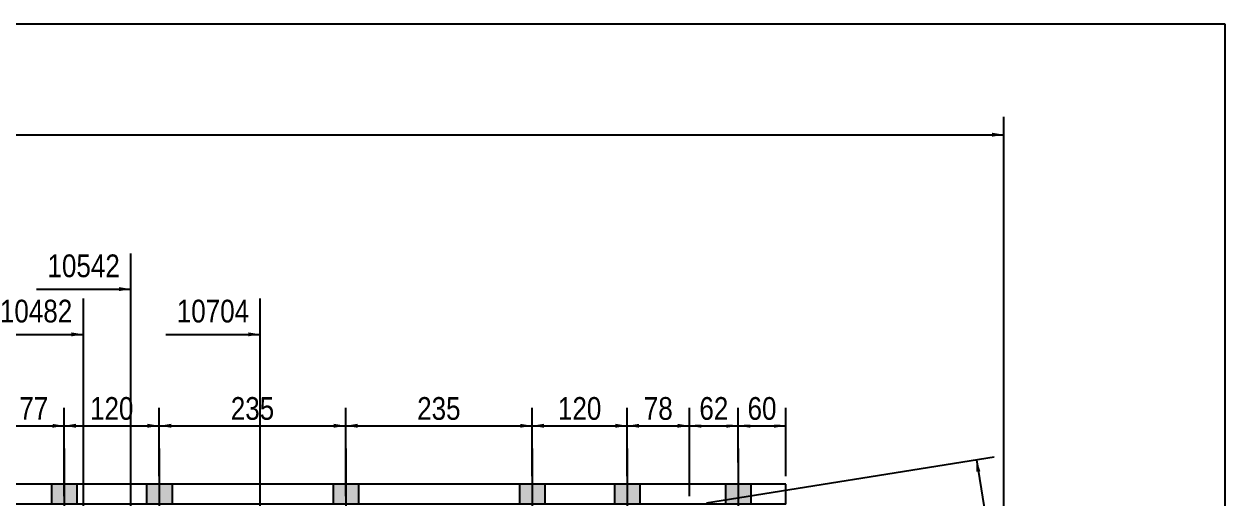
# Model space of a CAD drawing. Header units: millimetres. Extents: x -335 to 77, y -157 to 130.
# Drawn here: x -74.3 to 77.1, y 70.6 to 130.3 of the extents above; entities that cross this region are included whole.
import ezdxf

# ---------------------------------------------------------------- set-up
doc = ezdxf.new("R2010")
doc.units = ezdxf.units.MM
doc.linetypes.add('DXK_LINE_DOT1', pattern=[1.8814, 0.9407, -0.9407])
doc.styles.add('Arial Narrow', font='ARIALN.TTF', dxfattribs={"height": 0.2})

# ---------------------------------------------------------------- blocks, each defined once
blk = doc.blocks.new('Unknown-623345191-1210')
at = {"color": 5, "linetype": 'Continuous'}
for p, q in [((77.13, 130.27), (-332.87, 130.27)), ((77.13, -156.73), (77.13, 130.27))]:
    blk.add_line(p, q, dxfattribs=at)
blk = doc.blocks.new('Part-623345191-3368 - 1502')
at = {"color": 2, "linetype": 'Continuous'}
for p, q in [((21.76, 72.33), (-88.24, 72.33)), ((-88.24, 72.33), (-88.24, 69.83)), ((21.76, 69.83), (21.76, 72.33)), ((-88.24, 69.83), (-76.89, 69.83)), ((21.76, 69.83), (-75.89, 69.83))]:
    blk.add_line(p, q, dxfattribs=at)
at = {"color": 7, "linetype": 'DXK_LINE_DOT1'}
blk.add_line((-75.89, 69.83), (-76.89, 69.83), dxfattribs=at)
blk = doc.blocks.new('Bolt-623345191-3403 - 1502')
at = {"linetype": 'Continuous'}
for points in [[(-80.64, 72.33), (-83.84, 72.33), (-83.84, 69.83), (-80.64, 69.83)], [(-80.64, 72.33), (-83.84, 72.33), (-83.84, 69.83), (-80.64, 69.83)], [(-67.64, 72.33), (-70.84, 72.33), (-70.84, 69.83), (-67.64, 69.83)], [(-67.64, 72.33), (-70.84, 72.33), (-70.84, 69.83), (-67.64, 69.83)], [(-55.64, 72.33), (-58.84, 72.33), (-58.84, 69.83), (-55.64, 69.83)], [(-55.64, 72.33), (-58.84, 72.33), (-58.84, 69.83), (-55.64, 69.83)], [(-32.14, 72.33), (-35.34, 72.33), (-35.34, 69.83), (-32.14, 69.83)], [(-32.14, 72.33), (-35.34, 72.33), (-35.34, 69.83), (-32.14, 69.83)], [(-8.64, 72.33), (-11.84, 72.33), (-11.84, 69.83), (-8.64, 69.83)], [(-8.64, 72.33), (-11.84, 72.33), (-11.84, 69.83), (-8.64, 69.83)], [(3.36, 72.33), (0.16, 72.33), (0.16, 69.83), (3.36, 69.83)], [(3.36, 72.33), (0.16, 72.33), (0.16, 69.83), (3.36, 69.83)], [(17.36, 72.33), (14.16, 72.33), (14.16, 69.83), (17.36, 69.83)], [(17.36, 72.33), (14.16, 72.33), (14.16, 69.83), (17.36, 69.83)]]:
    blk.add_hatch(color=3, dxfattribs=at).paths.add_polyline_path(points)
at = {"color": 3, "linetype": 'Continuous'}
for p, q in [((-82.24, 76.8), (-82.24, 64.83)), ((-82.24, 76.8), (-82.24, 64.83)), ((-69.24, 76.8), (-69.24, 64.83)), ((-69.24, 76.8), (-69.24, 64.83)), ((-57.24, 76.8), (-57.24, 64.83)), ((-57.24, 76.8), (-57.24, 64.83)), ((-33.74, 76.8), (-33.74, 64.83)), ((-33.74, 76.8), (-33.74, 64.83)), ((-10.24, 76.8), (-10.24, 64.83)), ((-10.24, 76.8), (-10.24, 64.83)), ((1.76, 76.8), (1.76, 64.83)), ((1.76, 76.8), (1.76, 64.83)), ((15.76, 76.8), (15.76, 64.83)), ((15.76, 76.8), (15.76, 64.83)), ((-83.84, 72.33), (-83.84, 69.83)), ((-83.84, 72.33), (-83.84, 69.83)), ((-80.64, 72.33), (-80.64, 69.83)), ((-80.64, 72.33), (-80.64, 69.83)), ((-70.84, 72.33), (-70.84, 69.83)), ((-70.84, 72.33), (-70.84, 69.83)), ((-67.64, 72.33), (-67.64, 69.83)), ((-67.64, 72.33), (-67.64, 69.83)), ((-58.84, 72.33), (-58.84, 69.83)), ((-58.84, 72.33), (-58.84, 69.83)), ((-55.64, 72.33), (-55.64, 69.83)), ((-55.64, 72.33), (-55.64, 69.83)), ((-35.34, 72.33), (-35.34, 69.83)), ((-35.34, 72.33), (-35.34, 69.83)), ((-32.14, 72.33), (-32.14, 69.83)), ((-32.14, 72.33), (-32.14, 69.83)), ((-11.84, 72.33), (-11.84, 69.83)), ((-11.84, 72.33), (-11.84, 69.83)), ((-8.64, 72.33), (-8.64, 69.83)), ((-8.64, 72.33), (-8.64, 69.83)), ((0.16, 72.33), (0.16, 69.83)), ((0.16, 72.33), (0.16, 69.83)), ((3.36, 72.33), (3.36, 69.83)), ((3.36, 72.33), (3.36, 69.83)), ((14.16, 72.33), (14.16, 69.83)), ((14.16, 72.33), (14.16, 69.83)), ((17.36, 72.33), (17.36, 69.83)), ((17.36, 72.33), (17.36, 69.83))]:
    blk.add_line(p, q, dxfattribs=at)
blk = doc.blocks.new('StraightDimension-623345191-6256 - 1502')
at = {"linetype": 'Continuous'}
for points in [[(-55.74, 79.43), (-57.24, 79.68), (-55.74, 79.93)], [(-35.24, 79.93), (-33.74, 79.68), (-35.24, 79.43)]]:
    blk.add_hatch(color=7, dxfattribs=at).paths.add_polyline_path(points)
at = {"color": 7, "linetype": 'Continuous'}
for p, q in [((-57.24, 73.33), (-57.24, 81.93)), ((-33.74, 70.83), (-33.74, 81.93)), ((-57.24, 79.68), (-33.74, 79.68))]:
    blk.add_line(p, q, dxfattribs=at)
at = {"color": 0}
blk.add_wipeout([(-42.15, 79.83), (-42.15, 84.03), (-48.83, 84.03), (-48.83, 79.83)], dxfattribs=at)
at = {"color": 3, "style": 'Arial Narrow'}
blk.add_text('235', height=2.863, dxfattribs=at).set_placement((-48.23, 80.43))
blk = doc.blocks.new('StraightDimension-623345191-6252 - 1502')
at = {"linetype": 'Continuous'}
for points in [[(11.09, 79.43), (9.59, 79.68), (11.09, 79.93)], [(14.26, 79.93), (15.76, 79.68), (14.26, 79.43)]]:
    blk.add_hatch(color=7, dxfattribs=at).paths.add_polyline_path(points)
at = {"color": 7, "linetype": 'Continuous'}
for p, q in [((9.59, 70.83), (9.59, 81.93)), ((15.76, 75.07), (15.76, 81.93)), ((9.59, 79.68), (15.76, 79.68))]:
    blk.add_line(p, q, dxfattribs=at)
at = {"color": 0}
blk.add_wipeout([(15.1, 79.83), (15.1, 84.03), (10.25, 84.03), (10.25, 79.83)], dxfattribs=at)
at = {"color": 3, "style": 'Arial Narrow'}
blk.add_text('62', height=2.863, dxfattribs=at).set_placement((10.85, 80.43))
blk = doc.blocks.new('StraightDimension-623345191-5340 - 1502')
at = {"linetype": 'Continuous'}
for points in [[(45.78, 73.88), (45.8, 75.4), (46.28, 73.95)], [(51.63, 40.33), (51.61, 38.81), (51.13, 40.25)]]:
    blk.add_hatch(color=7, dxfattribs=at).paths.add_polyline_path(points)
at = {"color": 7, "linetype": 'Continuous'}
for p, q in [((11.76, 69.98), (48.02, 75.75)), ((45.8, 75.4), (51.61, 38.81)), ((17.58, 33.4), (53.84, 39.16))]:
    blk.add_line(p, q, dxfattribs=at)
at = {"color": 0}
blk.add_wipeout([(49.38, 53.83), (53.53, 54.48), (52.48, 61.09), (48.33, 60.43)], dxfattribs=at)
at = {"color": 3, "style": 'Arial Narrow'}
blk.add_text('370', height=2.863, rotation=-80.9647, dxfattribs=at).set_placement((49.02, 59.93))
blk = doc.blocks.new('StraightDimension-623345191-6258 - 1502')
at = {"linetype": 'Continuous'}
for points in [[(-75.39, 79.43), (-76.89, 79.68), (-75.39, 79.93)], [(-70.74, 79.93), (-69.24, 79.68), (-70.74, 79.43)]]:
    blk.add_hatch(color=7, dxfattribs=at).paths.add_polyline_path(points)
at = {"color": 7, "linetype": 'Continuous'}
for p, q in [((-76.89, 70.83), (-76.89, 81.93)), ((-69.24, 70.83), (-69.24, 81.93)), ((-76.89, 79.68), (-69.24, 79.68))]:
    blk.add_line(p, q, dxfattribs=at)
at = {"color": 0}
blk.add_wipeout([(-70.63, 79.83), (-70.63, 84.03), (-75.49, 84.03), (-75.49, 79.83)], dxfattribs=at)
at = {"color": 3, "style": 'Arial Narrow'}
blk.add_text('77', height=2.863, dxfattribs=at).set_placement((-74.89, 80.43))
blk = doc.blocks.new('StraightDimension-623345191-6251 - 1502')
at = {"linetype": 'Continuous'}
for points in [[(17.26, 79.43), (15.76, 79.68), (17.26, 79.93)], [(20.26, 79.93), (21.76, 79.68), (20.26, 79.43)]]:
    blk.add_hatch(color=7, dxfattribs=at).paths.add_polyline_path(points)
at = {"color": 7, "linetype": 'Continuous'}
for p, q in [((15.76, 75.07), (15.76, 81.93)), ((21.76, 73.33), (21.76, 81.93)), ((15.76, 79.68), (21.76, 79.68))]:
    blk.add_line(p, q, dxfattribs=at)
at = {"color": 0}
blk.add_wipeout([(21.19, 79.83), (21.19, 84.03), (16.33, 84.03), (16.33, 79.83)], dxfattribs=at)
at = {"color": 3, "style": 'Arial Narrow'}
blk.add_text('60', height=2.863, dxfattribs=at).set_placement((16.93, 80.43))
blk = doc.blocks.new('StraightDimension-623345191-6253 - 1502')
at = {"linetype": 'Continuous'}
for points in [[(3.26, 79.43), (1.76, 79.68), (3.26, 79.93)], [(8.09, 79.93), (9.59, 79.68), (8.09, 79.43)]]:
    blk.add_hatch(color=7, dxfattribs=at).paths.add_polyline_path(points)
at = {"color": 7, "linetype": 'Continuous'}
for p, q in [((1.76, 73.33), (1.76, 81.93)), ((9.59, 70.83), (9.59, 81.93)), ((1.76, 79.68), (9.59, 79.68))]:
    blk.add_line(p, q, dxfattribs=at)
at = {"color": 0}
blk.add_wipeout([(8.1, 79.83), (8.1, 84.03), (3.25, 84.03), (3.25, 79.83)], dxfattribs=at)
at = {"color": 3, "style": 'Arial Narrow'}
blk.add_text('78', height=2.863, dxfattribs=at).set_placement((3.85, 80.43))
blk = doc.blocks.new('StraightDimension-623345191-6254 - 1502')
at = {"linetype": 'Continuous'}
for points in [[(-8.74, 79.43), (-10.24, 79.68), (-8.74, 79.93)], [(0.26, 79.93), (1.76, 79.68), (0.26, 79.43)]]:
    blk.add_hatch(color=7, dxfattribs=at).paths.add_polyline_path(points)
at = {"color": 7, "linetype": 'Continuous'}
for p, q in [((-10.24, 73.33), (-10.24, 81.93)), ((1.76, 73.33), (1.76, 81.93)), ((-10.24, 79.68), (1.76, 79.68))]:
    blk.add_line(p, q, dxfattribs=at)
at = {"color": 0}
blk.add_wipeout([(-0.9, 79.83), (-0.9, 84.03), (-7.58, 84.03), (-7.58, 79.83)], dxfattribs=at)
at = {"color": 3, "style": 'Arial Narrow'}
blk.add_text('120', height=2.863, dxfattribs=at).set_placement((-6.98, 80.43))
blk = doc.blocks.new('StraightDimension-623345191-6255 - 1502')
at = {"linetype": 'Continuous'}
for points in [[(-32.24, 79.43), (-33.74, 79.68), (-32.24, 79.93)], [(-11.74, 79.93), (-10.24, 79.68), (-11.74, 79.43)]]:
    blk.add_hatch(color=7, dxfattribs=at).paths.add_polyline_path(points)
at = {"color": 7, "linetype": 'Continuous'}
for p, q in [((-33.74, 70.83), (-33.74, 81.93)), ((-10.24, 73.33), (-10.24, 81.93)), ((-33.74, 79.68), (-10.24, 79.68))]:
    blk.add_line(p, q, dxfattribs=at)
at = {"color": 0}
blk.add_wipeout([(-18.65, 79.83), (-18.65, 84.03), (-25.33, 84.03), (-25.33, 79.83)], dxfattribs=at)
at = {"color": 3, "style": 'Arial Narrow'}
blk.add_text('235', height=2.863, dxfattribs=at).set_placement((-24.73, 80.43))
blk = doc.blocks.new('StraightDimension-623345191-6257 - 1502')
at = {"linetype": 'Continuous'}
for points in [[(-67.74, 79.43), (-69.24, 79.68), (-67.74, 79.93)], [(-58.74, 79.93), (-57.24, 79.68), (-58.74, 79.43)]]:
    blk.add_hatch(color=7, dxfattribs=at).paths.add_polyline_path(points)
at = {"color": 7, "linetype": 'Continuous'}
for p, q in [((-69.24, 70.83), (-69.24, 81.93)), ((-57.24, 73.33), (-57.24, 81.93)), ((-69.24, 79.68), (-57.24, 79.68))]:
    blk.add_line(p, q, dxfattribs=at)
at = {"color": 0}
blk.add_wipeout([(-59.9, 79.83), (-59.9, 84.03), (-66.58, 84.03), (-66.58, 79.83)], dxfattribs=at)
at = {"color": 3, "style": 'Arial Narrow'}
blk.add_text('120', height=2.863, dxfattribs=at).set_placement((-65.98, 80.43))
blk = doc.blocks.new('StraightDimension-623345191-6804 - 1502')
at = {"linetype": 'Continuous'}
blk.add_hatch(color=7, dxfattribs=at).paths.add_polyline_path([(-46.03, 91.44), (-44.53, 91.19), (-46.03, 90.94)])
at = {"color": 7, "linetype": 'Continuous'}
for p, q in [((-44.53, 52.33), (-44.53, 95.69)), ((-56.42, 91.19), (-44.53, 91.19))]:
    blk.add_line(p, q, dxfattribs=at)
at = {"color": 0}
blk.add_wipeout([(-45.3, 92.09), (-45.3, 96.29), (-55.64, 96.29), (-55.64, 92.09)], dxfattribs=at)
at = {"color": 3, "style": 'Arial Narrow'}
blk.add_text('10704', height=2.863, dxfattribs=at).set_placement((-55.04, 92.69))
blk = doc.blocks.new('StraightDimension-623345191-6805 - 1502')
at = {"linetype": 'Continuous'}
blk.add_hatch(color=7, dxfattribs=at).paths.add_polyline_path([(-62.32, 97.14), (-60.82, 96.89), (-62.32, 96.64)])
at = {"color": 7, "linetype": 'Continuous'}
for p, q in [((-60.82, 1.83), (-60.82, 101.39)), ((-72.71, 96.89), (-60.82, 96.89))]:
    blk.add_line(p, q, dxfattribs=at)
at = {"color": 0}
blk.add_wipeout([(-61.6, 97.79), (-61.6, 101.99), (-71.94, 101.99), (-71.94, 97.79)], dxfattribs=at)
at = {"color": 3, "style": 'Arial Narrow'}
blk.add_text('10542', height=2.863, dxfattribs=at).set_placement((-71.34, 98.39))
blk = doc.blocks.new('StraightDimension-623345191-6806 - 1502')
at = {"linetype": 'Continuous'}
blk.add_hatch(color=7, dxfattribs=at).paths.add_polyline_path([(-68.32, 91.44), (-66.82, 91.19), (-68.32, 90.94)])
at = {"color": 7, "linetype": 'Continuous'}
for p, q in [((-66.82, -4.17), (-66.82, 95.69)), ((-78.71, 91.19), (-66.82, 91.19))]:
    blk.add_line(p, q, dxfattribs=at)
at = {"color": 0}
blk.add_wipeout([(-67.6, 92.09), (-67.6, 96.29), (-77.94, 96.29), (-77.94, 92.09)], dxfattribs=at)
at = {"color": 3, "style": 'Arial Narrow'}
blk.add_text('10482', height=2.863, dxfattribs=at).set_placement((-77.34, 92.69))
blk = doc.blocks.new('StraightDimension-623345191-6921 - 1502')
at = {"linetype": 'Continuous'}
blk.add_hatch(color=7, dxfattribs=at).paths.add_polyline_path([(47.76, 116.58), (49.26, 116.33), (47.76, 116.08)])
at = {"color": 7, "linetype": 'Continuous'}
for p, q in [((49.26, 13.49), (49.26, 118.58)), ((-301.5, 116.33), (49.26, 116.33))]:
    blk.add_line(p, q, dxfattribs=at)

msp = doc.modelspace()

# ---------------------------------------------------------------- block references
for name in ['Unknown-623345191-1210', 'Bolt-623345191-3403 - 1502', 'Part-623345191-3368 - 1502']:
    msp.add_blockref(name, (0, 0))

# ---------------------------------------------------------------- next in the draw order: block references
for name in ['StraightDimension-623345191-6258 - 1502', 'StraightDimension-623345191-6256 - 1502', 'StraightDimension-623345191-6252 - 1502']:
    msp.add_blockref(name, (0, 0))

# ---------------------------------------------------------------- next in the draw order: block references
for name in ['StraightDimension-623345191-6804 - 1502', 'StraightDimension-623345191-6257 - 1502', 'StraightDimension-623345191-6253 - 1502', 'StraightDimension-623345191-5340 - 1502']:
    msp.add_blockref(name, (0, 0))

# ---------------------------------------------------------------- next in the draw order: block references
for name in ['StraightDimension-623345191-6805 - 1502', 'StraightDimension-623345191-6254 - 1502', 'StraightDimension-623345191-6251 - 1502']:
    msp.add_blockref(name, (0, 0))

# ---------------------------------------------------------------- next in the draw order: block references
for name in ['StraightDimension-623345191-6806 - 1502', 'StraightDimension-623345191-6255 - 1502']:
    msp.add_blockref(name, (0, 0))

# ---------------------------------------------------------------- next in the draw order: block references
msp.add_blockref('StraightDimension-623345191-6921 - 1502', (0, 0))

doc.saveas('drawing.dxf')
